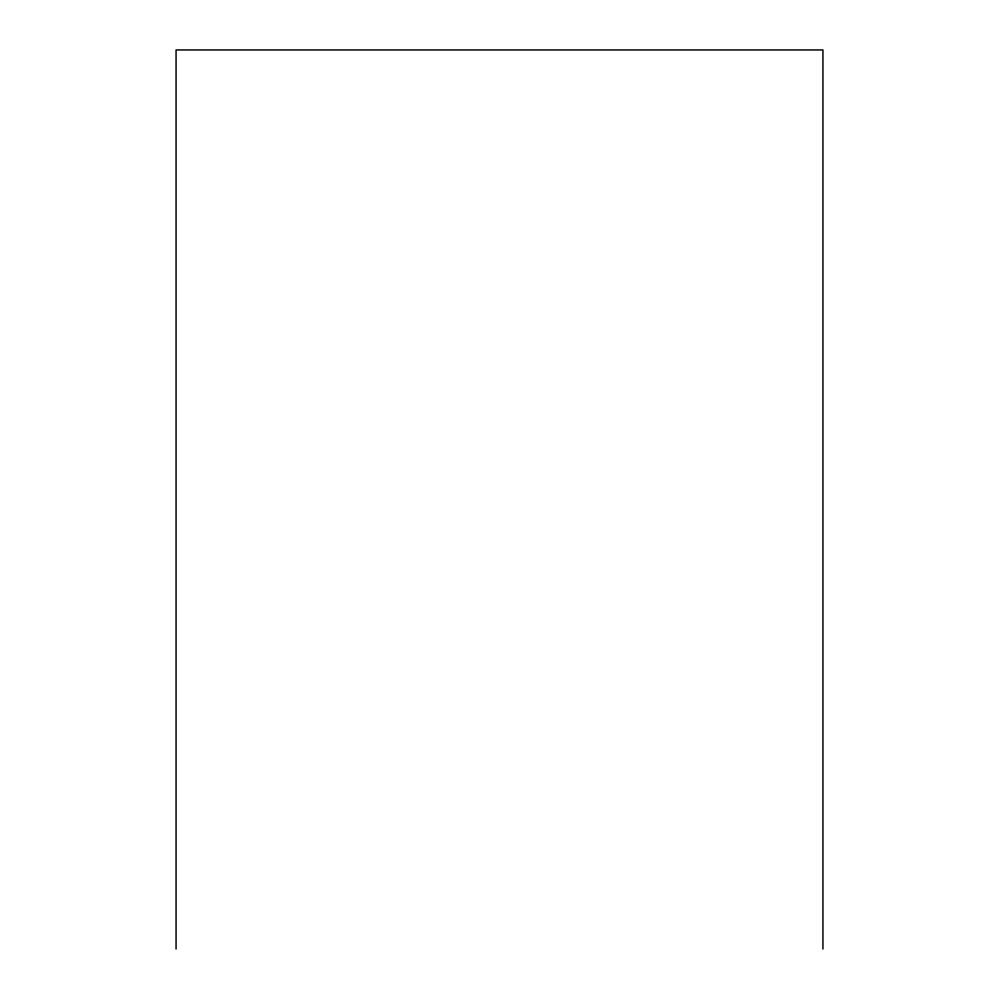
<?xml version="1.0" encoding="UTF-8"?>
<svg xmlns="http://www.w3.org/2000/svg" width="999" height="999" viewBox="0 0 999 999"><rect width="100%" height="100%" fill="white"/><g stroke="black" fill="none" stroke-linecap="round" stroke-linejoin="round"><path stroke-width="1.5" d="M822.939 949.05L822.939 49.95L176.061 49.95L176.061 949.05"/></g></svg>
